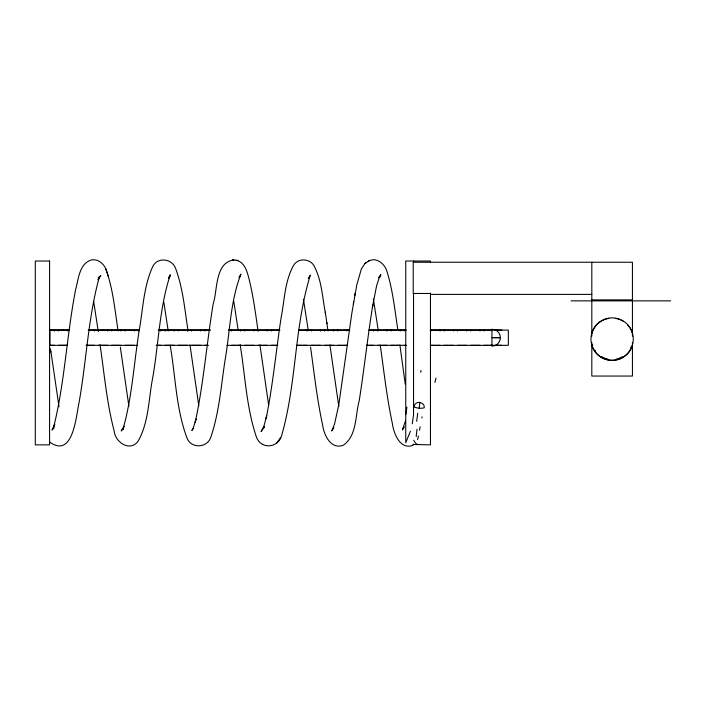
<?xml version="1.0" encoding="UTF-8"?>
<svg xmlns="http://www.w3.org/2000/svg" width="706" height="706" viewBox="0 0 706 706"><rect width="100%" height="100%" fill="white"/><g stroke="black" fill="none" stroke-linecap="round" stroke-linejoin="round"><path stroke-width="1.06" d="M366.573 262.394L364.976 263.462L361.357 268.986L356.742 285.118L351.817 313.367L338.836 404.414L334.565 424.05L331.723 430.987L333.338 428.551M354.739 295.629L355.215 292.955M419.514 430.21L420.132 426.742M353.282 304.083L353.68 301.806M412.269 423.821L413.539 414.722L413.539 293.475M418.429 436.034L417.537 439.609M421.861 417.943L422.109 416.822M405.376 421.085L402.411 429.936L404.167 426.883L402.782 429.08M410.442 431.181L405.747 442.706L405.747 261.026L430.466 261.026L430.466 262.553M240.137 344.643C245.185 375.239 246.323 406.947 256.234 436.511C260.796 450.269 279.285 448.186 282.038 434.119C296.652 382.175 294.367 326.649 310.313 275.146L308.31 278.455L309.669 276.761M276.831 442.9L278.438 440.676M278.941 439.926L280.494 437.773M263.17 428.595L264.521 426.706L261.061 431.569L263.876 426.283L266.709 415.746L266.109 418.605C272.816 385.326 276.037 351.482 281.067 317.929C284.615 300.341 284.633 281.067 293.714 265.147C298.506 257.39 310.922 258.59 314.549 266.789C321.91 281.2 322.43 298.064 325.51 313.729M193.665 428.251L191.82 430.536L193.223 428.03L196.03 419.029L195.227 422.267C203.61 383.261 206.673 343.354 213.159 304.021C217.695 290.334 214.774 262.27 233.986 259.967M123.585 428.207L121.203 430.978L123.991 426.248L122.923 429.513C132.101 397.381 133.866 363.678 139.144 330.805C143.018 309.29 143.53 286.459 152.84 266.356C157.588 256.878 171.708 258.52 175.432 267.989C183.066 288.083 184.707 309.828 188.087 330.902M54.053 427.951L51.988 430.069L54.768 424.271L53.524 427.686C64.89 382.255 66.664 335.059 75.718 289.169C78.534 278.941 79.257 263.947 91.127 260.002C98.99 258.334 105.353 265.174 106.968 272.304M332.517 429.08L333.876 427.739M98.169 278.049L100.817 275.508L98.055 279.691L99.458 276.523C88.029 317.744 86.511 360.978 78.975 402.985C76.089 416.152 73.08 459.068 49.579 441.991M168.487 277.564L169.996 276.284L168.619 278.243L170.278 274.775C159.415 307.745 158.718 343.169 152.814 377.198C148.604 398.343 148.966 421.835 138.235 440.959C130.319 452.378 115.166 442.441 114.195 431.022C106.694 402.799 104.329 373.536 100.049 344.731M239.087 277.255L240.525 276.108L239.157 277.273L240.931 274.113C230.262 301.241 230.13 331.379 225.099 359.883C221.11 385.617 219.301 412.048 210.926 436.855C207.485 448.442 190.249 448.99 186.719 437.226C175.9 407.883 175.512 375.76 170.146 345.172M368.02 261.476C375.892 256.243 385.052 263.859 387.056 271.739C392.818 290.298 394.769 309.766 397.716 328.899M364.976 263.462L369.653 260.382M378.628 277.705L380.163 276.699L378.804 277.608L380.878 274.625L379.475 276.946L376.642 285.621L372.389 307.295L372.786 305.027C367.685 336.841 364.208 368.894 359.213 400.734C355.144 415.393 357.201 435.646 343.24 445.292C330.92 449.74 324.019 435.223 322.695 425.303C317.029 399.534 314.223 373.245 310.552 347.131M495.594 345.322L495.056 345.561M412.948 445.407C399.596 449.969 393.639 433.069 392.236 422.903C386.791 397.257 383.887 371.153 380.287 345.208M66.911 345.305L49.914 345.305L49.914 330.073L62.86 330.09M89.803 330.09L102.741 330.09M103.094 330.09L116.04 330.09M116.393 330.09L129.216 330.09M129.683 330.09L139.356 330.108M159.132 330.099L169.096 330.09M169.687 330.09L182.28 330.09M182.986 330.09L195.571 330.09M196.277 330.09L208.87 330.09M229.141 330.108L235.345 330.09M236.166 330.09L248.636 330.09M249.465 330.09L261.935 330.09M262.756 330.09L275.234 330.09M298.894 330.108L301.824 330.09M302.759 330.09L315.114 330.09M316.173 330.09L328.414 330.09M329.587 330.09L341.704 330.09M369.476 330.09L381.822 330.09M382.767 330.09L395.236 330.09M396.066 330.09L406.224 330.099M430.245 330.108L435.364 330.09M435.955 330.09L448.654 330.09M449.245 330.09L461.953 330.09M462.545 330.09L475.253 330.09M475.835 330.09L488.543 330.09M495.312 330.108L501.842 330.09M58.616 345.349L63.09 345.322M86.556 345.34L89.565 345.322M98.505 345.349L102.864 345.322M111.795 345.349L116.155 345.322M125.094 345.349L129.454 345.322M164.983 345.349L169.334 345.322M178.274 345.349L182.51 345.322M191.573 345.349L195.809 345.322M204.864 345.349L207.943 345.331M231.453 345.349L235.575 345.322M244.753 345.349L248.874 345.322M258.052 345.349L262.05 345.322M271.342 345.349L275.349 345.322M297.932 345.349L301.824 345.331M311.231 345.349L315.114 345.331M324.522 345.349L328.414 345.331M337.821 345.349L341.704 345.331M366.723 345.331L368.294 345.331M377.71 345.349L381.593 345.331M391 345.349L394.892 345.331M404.3 345.349L406.224 345.34M430.889 345.349L434.772 345.331M444.18 345.349L448.186 345.322M457.479 345.349L461.6 345.322M470.77 345.349L474.891 345.322M484.069 345.349L488.19 345.322M497.368 345.349L501.604 345.322M88.594 330.09L89.45 330.09M430.466 293.475L413.222 293.475L413.222 262.244L632.435 262.244L632.435 336.127M430.466 294.393L591.813 294.393M591.813 299.891L632.435 299.891M571.066 300.871L670.7 300.871M49.914 330.073L69.038 330.073M88.171 330.073L139.17 330.073M158.294 330.073L210.362 330.073M228.426 330.073L279.426 330.073M298.55 330.073L349.558 330.073M368.682 330.073L405.871 330.073M430.307 330.073L492.4 330.073L489.134 330.09M493.088 330.073L508.355 330.09L508.355 345.322L430.245 345.349M63.213 330.09L69.603 330.108M209.576 330.09L210.044 330.09M276.055 330.09L279.947 330.108M342.887 330.09L349.832 330.108M493.697 337.671L500.377 337.689A8.463 8.463 0 0 1 491.941 346.152L491.941 329.225A8.463 8.463 0 0 1 500.404 337.689L491.941 337.689M475.72 345.322L479.956 345.349M489.011 345.322L492.479 345.34M86.044 345.305L137.361 345.349M156.167 345.305L208.235 345.305M277.829 345.331L226.961 345.349M296.423 345.305L347.643 345.349M366.555 345.305L405.871 345.305M50.152 345.322L54.503 345.349M63.443 345.322L67.414 345.349M90.033 345.322L94.392 345.349M103.332 345.322L107.691 345.349M116.622 345.322L120.982 345.349M129.922 345.322L134.281 345.349M156.511 345.322L160.871 345.349M169.925 345.322L174.161 345.349M183.225 345.322L187.461 345.349M196.515 345.322L200.751 345.349M449.245 345.322L453.367 345.349M462.545 345.322L466.657 345.349M249.818 345.322L253.939 345.349M263.109 345.322L267.23 345.349M276.408 345.322L277.352 345.331M302.998 345.322L307.119 345.349M316.297 345.322L320.409 345.349M329.587 345.322L333.709 345.349M342.887 345.322L347.008 345.349M369.476 345.322L373.598 345.349M382.767 345.322L386.888 345.349M396.066 345.322L400.187 345.349M435.955 345.322L440.067 345.349M236.519 345.322L240.64 345.349M236.289 260.302C245.361 262.217 247.603 273.231 249.509 280.917C253.463 297.385 255.651 314.214 258.043 330.955M232.345 259.764L237.922 260.505M412.781 444.453L430.466 444.868L430.466 293.025M495.056 329.817L495.63 330.073M107.268 273.213C113.357 291.86 115.087 311.593 118.114 330.885M105.706 268.748L108.459 276.575M338.854 406.612L329.87 344.855M198.783 405.712L189.993 344.925M59.022 406.797L50.938 351.764A9.893 9.884 -6.8 0 0 49.579 347.829M373.35 298.92L378.266 330.452M163.845 302.133L168.213 331.017M268.651 405.138L259.94 344.899M303.43 299.159L308.293 330.602M128.907 406.303L120.32 347.158M93.669 301.374L98.205 331.22M233.792 301.4L238.09 329.684M326.781 322.465L327.981 331.008M325.263 312.052L326.966 323.701M405.244 384.152L399.914 345.093M632.435 342.419L632.435 376.051L591.813 376.051L591.813 342.436M591.813 262.244L591.813 336.109M497.368 330.108L497.368 331.061M484.069 330.108L484.069 331.061M479.956 330.108L479.956 331.061M470.77 330.108L470.77 331.061M466.657 330.108L466.657 331.061M457.479 330.108L457.479 331.061M453.367 330.108L453.367 331.061M444.18 330.108L444.18 331.061M440.067 330.108L440.067 331.061M430.889 330.108L430.889 331.061M413.539 261.026L413.539 262.244M413.539 444.224L413.539 444.833M404.3 330.108L404.3 331.061M400.187 330.108L400.187 331.061M391 330.108L391 331.061M386.888 330.108L386.888 331.061M377.71 330.108L377.71 331.061M373.598 330.108L373.598 331.061M347.008 330.108L347.008 331.061M337.821 330.108L337.821 331.061M333.709 330.108L333.709 331.061M324.522 330.108L324.522 331.061M320.409 330.108L320.409 331.061M311.231 330.108L311.231 331.061M307.119 330.108L307.119 331.061M271.342 330.108L271.342 331.061M267.23 330.108L267.23 331.061M258.052 330.108L258.052 331.061M253.939 330.108L253.939 331.061M244.753 330.108L244.753 331.061M240.64 330.108L240.64 331.061M231.453 330.108L231.453 331.061M204.864 330.108L204.864 331.061M200.751 330.108L200.751 331.061M191.573 330.108L191.573 331.061M187.461 330.108L187.461 331.061M178.274 330.108L178.274 331.061M174.161 330.108L174.161 331.061M164.983 330.108L164.983 331.061M160.871 330.108L160.871 331.061M138.394 330.108L138.394 331.061M134.281 330.108L134.281 331.061M125.094 330.108L125.094 331.061M120.982 330.108L120.982 331.061M111.795 330.108L111.795 331.061M107.691 330.108L107.691 331.061M98.505 330.108L98.505 331.061M94.392 330.108L94.392 331.061M67.802 330.108L67.802 331.061M58.616 330.108L58.616 331.061M54.503 330.108L54.503 331.061M632.435 345.225A21.162 21.162 0 0 1 591.813 345.225M591.813 333.347A21.162 21.162 0 0 1 608.89 318.371M615.358 318.371A21.162 21.162 0 0 1 623.363 321.354M627.449 324.689A21.162 21.162 0 0 1 632.435 333.347M630.89 347.025A20.315 20.315 0 0 1 630.732 347.405M622.427 356.759A20.315 20.315 0 0 1 616.356 359.116M607.901 359.116A20.315 20.315 0 0 1 601.83 356.759M595.59 351.05A20.315 20.315 0 0 1 595.114 350.352M592.713 345.234A20.315 20.315 0 0 1 592.581 344.784M49.579 351.667A9.893 0.512 -6.8 0 1 50.603 351.941M414.025 406.832A9.893 6.177 8.8 0 0 424.174 407.812A5.507 4.448 5.8 0 0 422.885 403.991A5.057 4.157 2 0 0 419.823 402.623M419.832 402.579A9.893 0.741 -84.7 0 1 419.143 408.227M414.095 406.832A5.277 4.448 -0.1 0 1 419.858 402.323M417.625 413.213A87.403 26.863 78.2 0 1 416.637 421.279M434.896 382.405A92.054 2.85 -75.5 0 1 435.973 378.081M416.24 436.573A89.45 10.493 -71.3 0 1 417.034 429.283M421.005 370.438A92.539 2.074 -82 0 1 420.732 372.291M418.058 444.559A92.707 13.237 83.8 0 1 413.672 440.235M406.859 407.088A90.889 18.665 87.9 0 1 405.932 414.378M49.579 261.026L35.3 261.026L35.3 444.868L49.579 444.868L49.579 261.026M601.547 357.36A21.162 21.162 0 0 0 633.291 339.039A21.162 21.162 0 0 0 601.547 320.709A21.162 21.162 0 0 0 601.547 357.36"/></g></svg>
